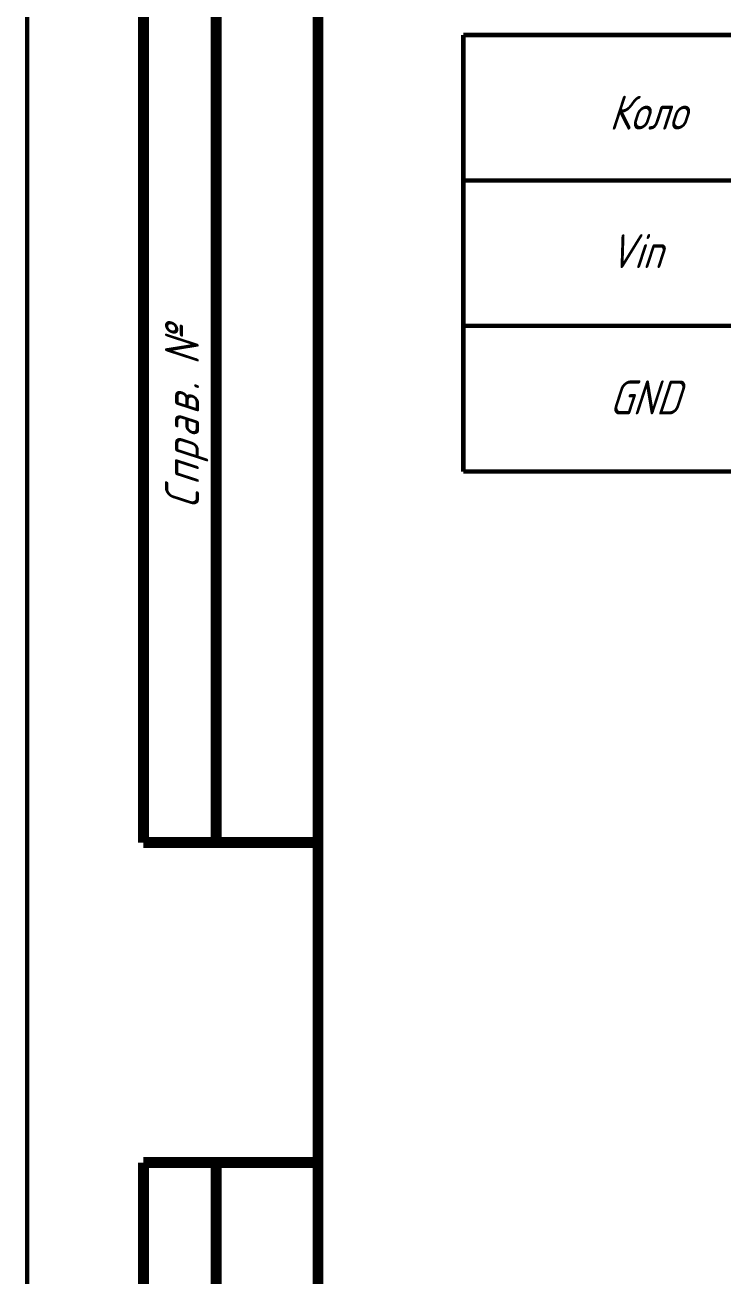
# Paper-space layout 'Layout1' of a CAD drawing. Header units: millimetres. Extents: x 0 to 420, y 0 to 297.
# Drawn here: x 0 to 47.9, y 142.4 to 228.3 of the extents above; entities that cross this region are included whole.
import ezdxf

# ---------------------------------------------------------------- set-up
doc = ezdxf.new("R2010")
doc.units = ezdxf.units.MM
doc.layers.add('Sheet', color=255, linetype='Continuous')
doc.styles.add('GOST', font='', dxfattribs={"oblique": 18})
doc.styles.get('GOST').set_extended_font_data('GOST type A')

psp = doc.layouts.get("Layout1")

# ---------------------------------------------------------------- linework, layer by layer
at = {"layer": 'Sheet'}
for points, const_width in [([(0.149, 297.151), (420.082, 297.151), (420.082, 0.151), (0.149, 0.151), (0.149, 297.151)], 0.3), ([(0.149, 297.151), (0.149, 0.151), (420.082, 0.151), (420.082, 297.151), (0.149, 297.151), (0.149, 297.151)], 0.0991), ([(0.149, 297.151), (0.149, 0.151), (420.082, 0.151), (420.082, 297.151), (0.149, 297.151), (0.149, 297.151)], 0.0991)]:
    psp.add_lwpolyline(points, close=True, dxfattribs=dict(at, const_width=const_width))
for points, const_width in [([(8.143, 172.143), (8.143, 292.142)], 0.749), ([(13.151, 172.143), (13.151, 292.142)], 0.749), ([(20.146, 292.142), (20.146, 5.148)], 0.749), ([(60.138, 227.651), (30.138, 227.651)], 0.3), ([(30.138, 227.651), (30.138, 217.645)], 0.3), ([(60.138, 217.645), (30.138, 217.645)], 0.3), ([(30.138, 217.645), (30.138, 207.651)], 0.3), ([(30.138, 207.651), (60.138, 207.651)], 0.3), ([(30.138, 197.645), (30.138, 207.651)], 0.3), ([(60.138, 197.645), (30.138, 197.645)], 0.3), ([(20.146, 172.143), (8.143, 172.143)], 0.749), ([(8.143, 5.148), (8.143, 150.144)], 0.749), ([(8.143, 150.144), (20.146, 150.144)], 0.749), ([(13.151, 5.148), (13.151, 150.144)], 0.749)]:
    psp.add_lwpolyline(points, dxfattribs=dict(at, const_width=const_width))

# ---------------------------------------------------------------- texts
at = {"layer": 'Sheet', "style": 'GOST', "oblique": 18}
for s, p in [('Коло', (40.164, 221.149)), ('Vin', (40.164, 211.626)), ('GND', (40.164, 201.564))]:
    psp.add_text(s, height=2.3358, dxfattribs=at).set_placement(p)
for s, p in [('№', (11.961, 204.978)), ('.', (11.961, 203.182)), ('в', (11.961, 201.564)), ('а', (11.961, 199.947)), ('р', (11.961, 198.33)), ('п', (11.961, 196.713)), ('С', (11.961, 195.096))]:
    psp.add_text(s, height=2.336, rotation=90, dxfattribs=at).set_placement(p)

doc.saveas('drawing.dxf')
